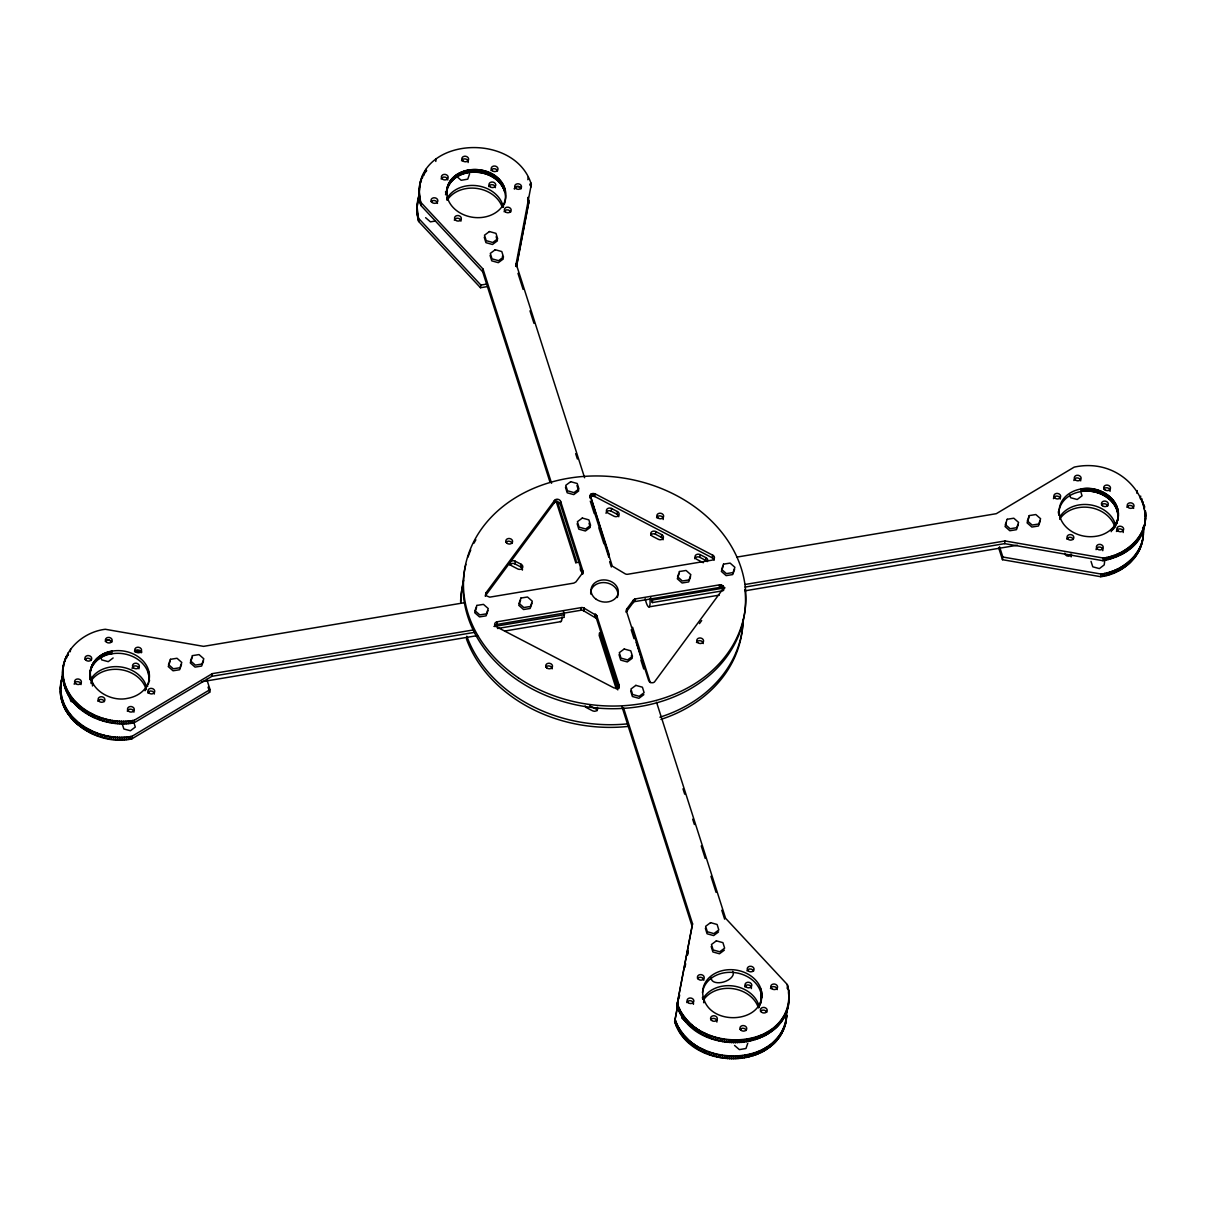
<?xml version="1.0" encoding="UTF-8"?>
<svg xmlns="http://www.w3.org/2000/svg" width="1206" height="1206" viewBox="0 0 1206 1206"><rect width="100%" height="100%" fill="white"/><g stroke="black" fill="none" stroke-linecap="round" stroke-linejoin="round"><path stroke-width="1.5" d="M475.239 632.245L211.909 676.31L134.017 722.876C103.52 728.891 62.546 708.962 63.164 674.591C47.833 714.495 95.651 747.434 131.831 738.871L209.693 692.259L210.055 689.591L206.769 679.355M210.055 689.591L132.193 736.203C98.666 743.529 53.592 716.982 61.792 678.933M465.019 602.608L203.558 646.356L105.284 629.276C81.782 632.125 59.968 652.687 62.637 677.576M473.747 629.879L212.286 673.641L134.379 720.208C100.852 727.52 55.793 700.942 64.024 662.893M90.601 677.199L90.239 679.852C87.164 665.848 98.5 652.536 112.264 651.104A29.713 23.999 7.9 0 1 148.459 669.948A29.713 23.999 7.9 0 1 127.399 698.38C109.731 702.329 85.837 687.812 91.023 667.822M487.842 286.5L480.501 287.737L418.633 221.467L416.763 210.899L417.864 200.407M418.633 196.276L418.256 198.945L419.085 194.829L417.11 206.723L418.633 221.467M550.072 482.385L482.656 271.727L420.849 205.427C404.085 138.132 513.877 127.504 531.318 184.337L530.957 187.005L529.886 184.051M420.457 181.699L419.356 192.191L420.849 205.427M446.672 191.272L447.637 198.342A29.713 23.999 7.9 0 0 483.832 217.186A29.713 23.999 7.9 0 0 504.892 188.754C496.39 161.378 445.858 163.292 446.295 194.724C448.511 165.222 496.435 165.312 504.53 191.422A29.713 23.999 7.9 0 1 504.922 202.382M786.659 1015.301C782.423 1072.059 690.239 1071.893 674.667 1021.678L678.224 1002.442M1058.838 515.339A29.713 23.999 7.9 0 1 1080.817 491.611C1098.033 487.933 1120.992 501.108 1117.585 520.645C1123.283 500.143 1099.405 484.902 1081.194 488.943A29.713 23.999 7.9 0 0 1060.134 517.374A29.713 23.999 7.9 0 0 1096.329 536.233C1107.093 534.725 1117.917 526.389 1118.354 514.856M998.643 547.75L1002.472 559.69L1100.761 576.709C1124.037 573.905 1147.012 552.951 1142.64 528.017M1143.228 526.871C1146.454 551.323 1123.871 571.207 1101.123 574.056L1002.849 557.021L999.563 546.785M745.052 587.081L1004.673 543.635L1102.932 560.715C1180.041 544.931 1140.62 452.687 1074.214 467.114L996.307 513.681L736.7 557.127M1145.444 510.907C1148.655 535.358 1126.057 555.212 1103.309 558.046L1005.035 540.966L745.429 584.413M760.926 988.995C768.674 1022.447 711.932 1027.934 703.671 998.568A29.713 23.999 7.9 0 1 724.746 970.137A29.713 23.999 7.9 0 1 760.926 988.995L760.956 1002.623M623.517 707.756L692.545 923.781L676.868 1005.653C694.43 1062.592 803.965 1051.753 787.352 984.578L725.575 918.263L656.546 702.239M788.513 989.086C795.854 1052.16 693.254 1056.049 677.244 1002.985M675.028 1019.01C690.857 1069.948 787.171 1069.466 786.915 1009.603M60.436 687.556L61.174 681.887M62.652 671.516L63.405 665.848M60.33 689.063L60.707 686.395M62.561 673.023L62.923 670.355M60.33 692.093L60.677 687.917M61.084 683.078L62.199 677.471M62.893 671.878L61.823 680.139M63.315 667.039L64.415 661.431M60.406 693.616L60.782 690.948M65.395 658.551L65.034 661.22L65.983 657.149M60.556 695.123L60.933 692.47M62.772 679.099L63.149 676.43M60.767 696.646L61.144 693.978M62.983 680.606L63.345 677.938M66.616 655.747L66.24 658.416L66.933 657.044M61.039 698.153L61.4 695.485M63.255 682.129L63.617 679.46M61.37 699.661L61.732 696.993M63.571 683.636L63.948 680.968M68.049 653.019L67.672 655.687L68.486 654.361M61.747 701.168L62.124 698.5M63.963 685.129L64.34 682.46M62.199 702.661L62.576 699.993M64.415 686.621L64.777 683.953M62.712 704.138L63.074 701.47M64.913 688.098L65.29 685.445M70.25 651.768L70.611 649.099M63.27 705.616L63.647 702.947M65.486 689.576L65.848 686.907M63.888 707.078L64.265 704.41M66.104 691.038L66.466 688.37M64.581 708.51L64.943 705.842M66.782 692.485L67.144 689.817M65.305 709.942L65.682 707.274M67.521 693.902L67.883 691.234M66.104 711.344L66.481 708.676M68.305 695.319L68.682 692.651M66.948 712.746L67.325 710.078M69.149 696.706L69.526 694.038M67.853 714.118L68.214 711.45M70.054 698.078L70.415 695.41M68.802 715.46L69.179 712.791M71.003 699.42L71.38 696.751M69.812 716.786L70.174 714.118M72.013 700.746L72.375 698.078M70.868 718.083L71.229 715.414M73.069 702.043L73.43 699.374M71.968 719.349L72.345 716.681M74.169 703.324L74.546 700.656M75.315 704.56L75.692 701.892M73.129 720.6L73.491 717.932M74.335 721.806L74.697 719.138M76.521 705.781L76.898 703.113M77.772 706.972L78.134 704.304M75.571 722.997L75.948 720.329M76.867 724.158L77.244 721.49M79.053 708.118L79.43 705.45M78.209 725.273L78.571 722.605M80.395 709.249L80.772 706.58M79.581 726.359L79.958 723.69M81.767 710.334L82.144 707.666M80.998 727.414L81.375 724.746M83.184 711.389L83.561 708.721M84.646 712.399L85.008 709.731M89.922 674.35L90.495 670.114M82.46 728.424L82.822 725.756M89.847 675.918L90.239 672.466M89.907 677.501L90.239 674.033M90.269 672.013L91.52 666.33M89.983 678.285L90.36 675.616M90.887 669.737L91.822 665.591M90.088 679.068L90.465 676.4M91.46 668.26L92.153 664.868M91.792 667.536L92.515 664.144M92.153 666.812L92.907 663.451M83.953 729.404L84.314 726.736M86.139 713.379L86.5 710.711M92.53 666.119L93.329 662.757M92.952 665.426L93.767 662.079M91.098 682.973L91.475 680.305M93.405 664.747L94.234 661.416M91.385 683.742L91.762 681.073M93.872 664.084L94.746 660.767M87.661 714.314L88.038 711.646M85.475 730.339L85.852 727.67M94.37 663.421L95.274 660.119M94.897 662.787L95.817 659.501M92.455 685.988L92.817 683.32M95.455 662.169L96.405 658.898M87.043 731.243L87.405 728.575M89.229 715.218L89.591 712.55M96.028 661.566L97.008 658.31M96.646 660.978L97.641 657.752M97.264 660.406L98.289 657.195M97.927 659.863L98.967 656.667M88.641 732.102L89.003 729.434M90.827 716.078L91.189 713.409M98.591 659.335L99.661 656.154M99.299 658.823L100.384 655.657M90.269 732.916L90.631 730.248M92.455 716.892L92.817 714.223M100.023 658.325L101.123 655.19M100.761 657.858L101.892 654.737M101.515 657.406L102.676 654.3M91.912 733.685L92.289 731.017M94.098 717.676L94.475 715.007M102.299 656.969L103.475 653.893M103.098 656.561L104.289 653.501M93.601 734.424L93.978 731.756M95.787 718.399L96.148 715.731M103.912 656.17L105.118 653.139M104.741 655.808L105.962 652.808M95.304 735.102L95.681 732.434M97.49 719.093L97.867 716.424M105.6 655.476L106.821 652.491M106.46 655.16L107.711 652.19M97.038 735.75L97.415 733.082M99.224 719.741L99.585 717.073M107.334 654.858L108.6 651.933M108.223 654.587L109.505 651.677M98.786 736.353L99.163 733.685M100.972 720.329L101.349 717.66M109.128 654.345L110.409 651.466M110.047 654.134L110.967 653.938L111.329 651.27M102.751 720.887L103.113 718.218M149.001 680.47A29.713 23.999 7.9 0 0 111.902 653.773L112.264 651.104M100.565 736.896L100.927 734.228M102.359 737.409L102.721 734.74M104.53 721.399L104.907 718.731M104.168 737.861L104.53 735.193M106.339 721.851L106.716 719.183M105.977 738.268L106.354 735.615M108.163 722.258L108.525 719.59M107.816 738.645L108.178 735.977M109.987 722.62L110.364 719.952M111.841 722.937L112.203 720.268M109.656 738.946L110.032 736.278M111.51 739.218L111.872 736.549M113.681 723.208L114.057 720.54M113.364 739.429L113.726 736.76M115.55 723.419L115.912 720.751M115.218 739.595L115.595 736.926M117.404 723.6L117.781 720.932M117.088 739.715L117.464 737.047M119.273 723.706L119.635 721.052M118.957 739.791L119.319 737.122M121.128 723.781L121.504 721.113M120.811 739.806L121.188 737.137M122.997 723.796L123.359 721.128M122.665 739.775L123.042 737.107M124.851 723.766L125.213 721.098M126.705 723.69L127.067 721.022M124.519 739.685L124.896 737.032M126.359 739.564L126.736 736.896M128.545 723.555L128.921 720.887M128.198 739.384L128.575 736.715M130.384 723.389L130.745 720.721M130.022 739.157L130.399 736.489M132.208 723.148L132.57 720.479M131.831 738.871L132.193 736.203M134.017 722.876L134.379 720.208M211.909 676.31L212.286 673.641M416.869 206.362L417.894 199.216M419.085 190.322L419.839 184.654M416.733 209.377L417.14 205.201M418.964 193.352L419.371 189.161M416.763 210.899L417.125 208.231M418.979 194.859L419.356 192.191M419.748 185.845L420.864 180.237M420.487 182.905L421.316 178.79M416.854 212.422L417.216 209.754M419.07 196.382L419.432 193.714M416.99 213.929L417.366 211.261M419.206 197.905L419.582 195.236M422.417 175.94L422.04 178.609L422.673 177.222M417.201 215.452L417.578 212.784M419.417 199.412L419.794 196.744M417.472 216.959L417.849 214.291M419.688 200.935L420.05 198.266M423.743 173.182L423.366 175.85L424.12 174.493M417.804 218.467L418.165 215.799M420.02 202.442L420.381 199.774M418.196 219.974L418.557 217.306M420.397 203.935L420.773 201.266M424.919 173.167L425.281 170.498M426.14 169.187L425.778 171.855L426.683 170.574M435.773 161.438L436.15 158.785M446.356 193.156L447.064 188.151M446.883 190.051L447.456 186.629M447.32 188.543L447.969 185.136M447.893 187.066L448.27 184.397M448.225 186.342L448.587 183.674M448.587 185.618L448.949 182.95M446.838 199.442L447.215 196.789M448.964 184.925L449.341 182.257M447.034 200.226L447.411 197.558M449.386 184.232L449.763 181.563M449.838 183.553L450.2 180.885M450.305 182.89L450.682 180.222M450.803 182.227L451.18 179.573M451.33 181.593L451.707 178.925M451.888 180.975L452.265 178.307M452.476 180.372L452.838 177.704M453.079 179.784L453.441 177.116M453.697 179.212L454.074 176.543M454.361 178.669L454.722 176.001M455.039 178.141L455.401 175.473M455.732 177.629L456.109 174.96M456.456 177.131L456.818 174.463M457.195 176.649L457.556 173.996M457.948 176.212L458.325 173.543M458.732 175.774L459.109 173.106M459.531 175.367L459.908 172.699M460.345 174.976L460.722 172.307M461.189 174.614L461.551 171.945M462.034 174.282L462.395 171.614M462.893 173.966L463.27 171.297M463.767 173.664L464.144 170.996M464.657 173.393L465.034 170.724M465.561 173.151L465.938 170.483M466.481 172.94L466.843 170.272M467.4 172.744L467.777 170.076M468.335 172.579L468.697 169.91M469.27 172.428L469.647 169.76M470.219 172.307L470.596 169.639M471.169 172.217L471.546 169.549M472.134 172.141L472.511 169.488M473.099 172.111L473.476 169.443M474.064 172.096L474.44 169.428M475.028 172.096L475.405 169.428M476.008 172.141L476.37 169.473M476.973 172.202L477.335 169.533M477.938 172.292L478.315 169.624M478.903 172.398L479.279 169.729M479.867 172.533L480.229 169.865M480.817 172.699L481.194 170.031M481.782 172.895L482.144 170.227M482.717 173.106L483.093 170.438M483.666 173.347L484.028 170.679M484.586 173.604L484.963 170.935M485.521 173.89L485.882 171.222M486.425 174.207L486.802 171.538M487.33 174.538L487.691 171.87M488.219 174.9L488.581 172.232M489.093 175.277L489.455 172.609M489.953 175.684L490.314 173.016M490.797 176.106L491.159 173.438M491.626 176.558L491.988 173.89M492.44 177.026L492.802 174.357M493.224 177.508L493.601 174.84M494.008 178.021L494.37 175.352M494.762 178.548L495.138 175.88M495.5 179.091L495.862 176.423M480.501 287.737L480.877 285.068L419.01 218.799M482.656 271.727L483.033 269.059L421.211 202.759M496.209 179.664L496.586 176.996M496.902 180.237L497.279 177.584M497.581 180.84L497.957 178.171M498.229 181.458L498.606 178.79M498.847 182.091L499.224 179.423M499.45 182.739L499.827 180.071M500.023 183.402L500.4 180.734M500.58 184.081L500.942 181.413M501.093 184.759L501.47 182.106M501.59 185.468L501.967 182.799M502.058 186.176L502.435 183.508M502.495 186.9L502.872 184.232M502.917 187.639L503.279 184.97M503.294 188.377L503.671 185.709M503.641 189.131L504.018 186.463M503.972 189.885L504.334 187.216M504.259 190.654L504.636 187.985M504.53 191.422L504.892 188.754M527.851 179.724L528.213 177.056M527.655 200.015L528.017 197.347L528.725 202.97L516.711 265.606M530.444 185.513L530.821 182.845M485.249 596.156L485.973 592.839L554.956 499.902A3.422 2.774 7.9 0 1 560.654 501.44L582.89 570.951L582.528 573.619A3.422 2.774 7.9 0 1 582.634 574.342M494.37 626.321A3.422 2.774 7.9 0 1 496.782 624.467L497.158 621.799L581.277 607.598A3.422 2.774 7.9 0 1 583.87 608.035L596.789 615.723L619.115 685.129L617.457 688.144L614.05 687.948L495.621 626.381A3.422 2.774 7.9 0 1 497.158 621.799M509.821 565.297A3.422 2.774 7.9 0 1 514.841 563.865L515.203 561.197A3.422 2.774 7.9 0 0 510.53 561.981A3.422 2.774 7.9 0 0 511.766 565.84L517.675 568.915A3.422 2.774 7.9 0 0 522.349 568.132A3.422 2.774 7.9 0 0 521.113 564.272L515.203 561.197M522.319 570.152A3.422 2.774 7.9 0 0 520.736 566.941L521.113 564.272M485.611 595.508L553.991 503.204L554.398 500.445M582.528 573.619L560.293 504.108L560.654 501.44M563.534 611.261L564.242 617.336L497.49 628.507M579.438 562.102L575.775 562.72L576.136 560.051L557.293 501.138M589.764 497.912L591.046 494.068L595.176 493.872L713.485 555.604A3.422 2.774 7.9 0 1 711.932 560.172L627.768 574.252A3.422 2.774 7.9 0 1 625.175 573.815L612.271 566.111L590.126 495.244M590.488 494.596L590.111 497.264L592.221 496.103L594.799 496.54L713.108 558.272A3.422 2.774 7.9 0 1 714.103 560.293M590.669 496.721L591.046 494.068M591.392 496.329L591.754 493.661M592.221 496.103L592.583 493.435M593.096 496.073L593.473 493.405M593.985 496.209L594.362 493.555M594.799 496.54L595.176 493.872M496.782 624.467L580.915 610.266L581.277 607.598M618.738 687.797L596.412 618.392L583.493 610.703L583.87 608.035M583.945 610.929L584.307 608.261M594.86 616.598L595.236 613.929M595.553 617.095L595.93 614.427M596.096 617.698L596.457 615.03M606.03 513.319A3.422 2.774 7.9 0 1 611.171 511.163L611.532 508.495A3.422 2.774 7.9 0 0 606.859 509.279A3.422 2.774 7.9 0 0 608.095 513.138L614.005 516.213A3.422 2.774 7.9 0 0 618.678 515.429A3.422 2.774 7.9 0 0 617.442 511.57L611.532 508.495M596.412 618.392L596.789 615.723M618.768 516.741A3.422 2.774 7.9 0 0 617.065 514.238L617.442 511.57M626.095 612.271A3.422 2.774 7.9 0 1 626.457 611.623L626.819 608.955L633.436 600.045L635.532 598.885L719.605 584.835L723.419 586.372L723.479 590.458L723.751 587.066M626.713 611.276L627.075 608.608M618.844 688.52L619.115 685.129M626.457 611.623L633.06 602.714L633.436 600.045M633.06 602.714L633.994 599.503M633.617 602.171L634.703 599.111M634.341 601.764L635.532 598.885M663.059 539.806A3.422 2.774 7.9 0 0 661.37 537.318L655.461 534.243L655.838 531.575A3.422 2.774 7.9 0 0 651.165 532.359A3.422 2.774 7.9 0 0 652.401 536.218L658.295 539.293A3.422 2.774 7.9 0 0 662.968 538.509A3.422 2.774 7.9 0 0 661.732 534.65L655.838 531.575M722.801 590.804L652.325 602.593L652.702 599.94L725.017 587.835M661.37 537.318L661.732 534.65M694.731 558.74A3.422 2.774 7.9 0 1 699.751 557.308L700.128 554.639A3.422 2.774 7.9 0 0 695.455 555.423A3.422 2.774 7.9 0 0 696.691 559.283L702.601 562.358A3.422 2.774 7.9 0 0 703.415 562.674M706.912 561.468A3.422 2.774 7.9 0 0 705.661 560.383L706.038 557.715L700.128 554.639M712.294 557.745L712.656 555.077M635.17 601.538L719.228 587.503L719.605 584.835M719.228 587.503L720.118 587.473L720.495 584.804M723.374 589.734L721.007 587.608L721.369 584.955M721.821 587.94L722.198 585.272M722.515 588.422L722.891 585.769M723.042 589.041L723.419 586.372M677.38 1007.131L677.742 1004.462M675.164 1023.17L675.541 1020.502M677.938 1008.593L678.315 1005.94M675.737 1024.633L676.099 1021.964M676.355 1026.095L676.732 1023.427M678.556 1010.055L678.933 1007.387M677.033 1027.542L677.41 1024.874M679.234 1011.502L679.611 1008.834M677.772 1028.959L678.149 1026.291M679.973 1012.934L680.35 1010.266M676.868 1005.653L692.545 923.781M678.571 1030.376L678.933 1027.708M680.772 1014.336L681.134 1011.668M679.415 1031.763L679.777 1029.095M681.616 1015.738L681.978 1013.07M680.305 1033.135L680.681 1030.467M682.506 1017.095L682.882 1014.427M681.269 1034.477L681.631 1031.808M683.455 1018.452L683.832 1015.784M682.264 1035.803L682.641 1033.135M684.465 1019.779L684.842 1017.11M683.32 1037.1L683.696 1034.431M685.521 1021.075L685.897 1018.407M684.435 1038.381L684.797 1035.713M686.621 1022.341L686.998 1019.673M687.782 1023.593L688.144 1020.924M685.581 1039.617L685.958 1036.949M686.787 1040.838L687.149 1038.17M688.973 1024.814L689.35 1022.145M690.224 1025.989L690.601 1023.321M688.038 1042.029L688.4 1039.361M689.319 1043.175L689.696 1040.507M691.52 1027.15L691.882 1024.482M690.661 1044.306L691.023 1041.637M692.847 1028.266L693.224 1025.597M692.033 1045.391L692.41 1042.723M694.219 1029.351L694.596 1026.698M693.45 1046.431L693.827 1043.763M695.636 1030.406L696.013 1027.738M697.098 1031.432L697.46 1028.763M694.912 1047.456L695.274 1044.788M696.405 1048.436L696.767 1045.768M698.591 1032.411L698.952 1029.743M704.229 1000.106L703.852 1002.774L703.565 1002.005M700.113 1033.346L700.49 1030.678M697.927 1049.371L698.304 1046.702M699.495 1050.275L699.857 1047.607M701.681 1034.251L702.043 1031.582M701.093 1051.135L701.455 1048.466M703.279 1035.11L703.641 1032.442M702.721 1051.949L703.083 1049.28M704.892 1035.924L705.269 1033.256M704.364 1052.717L704.741 1050.049M706.55 1036.693L706.927 1034.039M706.053 1053.456L706.415 1050.788M708.239 1037.431L708.6 1034.763M707.756 1054.134L708.133 1051.466M709.942 1038.125L710.304 1035.457M709.49 1054.783L709.852 1052.114M711.676 1038.773L712.037 1036.105M711.239 1055.386L711.615 1052.717M713.424 1039.361L713.786 1036.693M715.188 1039.919L715.565 1037.25M713.017 1055.928L713.379 1053.275M714.811 1056.441L715.173 1053.773M716.982 1040.431L717.359 1037.763M716.605 1056.893L716.982 1054.225M718.791 1040.884L719.168 1038.215M718.429 1057.315L718.806 1054.647M720.615 1041.306L720.977 1038.637M720.268 1057.677L720.63 1055.009M722.439 1041.667L722.816 1038.999M724.278 1041.984L724.655 1039.316M722.108 1057.994L722.469 1055.325M723.962 1058.25L724.324 1055.582M726.133 1042.24L726.509 1039.572M725.816 1058.476L726.178 1055.808M727.987 1042.466L728.364 1039.798M727.67 1058.642L728.047 1055.974M729.856 1042.632L730.218 1039.964M729.54 1058.762L729.901 1056.094M731.71 1042.753L732.087 1040.085M731.394 1058.823L731.771 1056.155M733.58 1042.813L733.941 1040.16M733.263 1058.838L733.625 1056.17M735.434 1042.843L735.811 1040.175M735.117 1058.808L735.494 1056.139M737.303 1042.813L737.665 1040.145M739.142 1042.738L739.519 1040.069M736.972 1058.732L737.333 1056.064M738.811 1058.597L739.188 1055.928M740.997 1042.602L741.358 1039.934M740.65 1058.431L741.012 1055.763M742.836 1042.421L743.197 1039.753M742.474 1058.19L742.836 1055.521M744.645 1042.195L745.022 1039.527M744.283 1057.918L744.645 1055.25M746.454 1041.924L746.831 1039.255M746.077 1057.587L746.439 1054.918M748.248 1041.592L748.625 1038.924M747.856 1057.21L748.217 1054.541M750.026 1041.215L750.403 1038.547M749.604 1056.788L749.981 1054.119M751.79 1040.793L752.152 1038.125M751.338 1056.32L751.715 1053.652M753.524 1040.326L753.886 1037.657M760.79 992.448L761.167 989.779M759.222 1005.08L758.86 1007.749L759.237 1007.055M761.001 993.216L761.363 990.548M761.167 994L761.529 991.347M753.057 1055.808L753.418 1053.139M755.242 1039.813L755.604 1037.145M759.931 1005.608L760.308 1002.94M761.408 995.583L761.679 992.131M761.483 996.367L761.86 993.699M760.745 1003.377L761.318 999.955M761.544 997.95L761.906 994.498M761.122 1001.854L761.89 996.066M754.745 1055.25L755.107 1052.582M756.916 1039.255L757.293 1036.587M756.403 1054.632L756.765 1051.964M758.589 1038.637L758.951 1035.969M758.031 1053.984L758.393 1051.315M760.217 1037.989L760.579 1035.321M759.629 1053.275L760.006 1050.607M761.815 1037.296L762.192 1034.627M761.197 1052.537L761.574 1049.868M763.383 1036.557L763.76 1033.889M762.735 1051.753L763.112 1049.084M764.921 1035.773L765.297 1033.105M764.242 1050.923L764.604 1048.255M766.428 1034.944L766.79 1032.276M765.704 1050.049L766.066 1047.381M767.89 1034.07L768.252 1031.401M767.122 1049.145L767.498 1046.476M769.307 1033.165L769.684 1030.497M768.508 1048.195L768.885 1045.527M770.694 1032.215L771.071 1029.547M769.85 1047.215L770.227 1044.547M772.036 1031.236L772.413 1028.567M771.147 1046.19L771.523 1043.522M773.348 1030.21L773.709 1027.542M772.413 1045.12L772.775 1042.466M774.599 1029.14L774.976 1026.487M773.619 1044.034L773.981 1041.366M775.805 1028.055L776.182 1025.386M774.78 1042.904L775.157 1040.235M776.981 1026.924L777.342 1024.256M775.895 1041.743L776.257 1039.075M778.096 1025.763L778.458 1023.095M776.966 1040.552L777.327 1037.884M779.151 1024.572L779.528 1021.904M777.976 1039.331L778.337 1036.663M780.176 1023.351L780.538 1020.683M778.94 1038.08L779.302 1035.411M781.141 1022.1L781.503 1019.432M779.845 1036.798L780.222 1034.13M782.046 1020.819L782.423 1018.15M787.352 984.578L787.443 988.739L787.804 986.071M780.704 1035.487L781.066 1032.818M782.905 1019.522L783.282 1016.854M781.503 1034.16L781.88 1031.492M783.704 1018.181L784.081 1015.512M782.257 1032.803L782.619 1030.135M784.458 1016.839L784.82 1014.171M782.935 1031.432L783.312 1028.763M785.151 1015.452L785.513 1012.799M788.407 993.262L788.784 990.593M783.568 1030.03L783.945 1027.376M785.784 1014.065L786.146 1011.397M788.618 994.784L788.995 992.116M784.156 1028.628L784.518 1025.959M786.357 1012.648L786.734 1009.98M784.669 1027.195L785.031 1024.527M786.885 1011.216L787.247 1008.548M788.769 996.292L789.131 993.638M785.121 1025.748L785.498 1023.08M787.337 1009.769L787.714 1007.1M788.845 997.814L789.221 995.146M785.528 1024.286L785.89 1021.618M787.744 1008.306L788.106 1005.638M788.83 1000.844L789.237 996.669M785.86 1022.809L786.885 1015.663M788.076 1006.844L789.101 999.684M1002.472 559.69L1002.849 557.021M1004.673 543.635L1005.035 540.966M1080.817 491.611L1081.194 488.943M1081.767 491.46L1082.129 488.792M1082.717 491.339L1083.078 488.671M1083.666 491.249L1084.028 488.581M1084.631 491.189L1084.993 488.52M1085.581 491.144L1085.958 488.475M1086.546 491.128L1086.923 488.46M1087.526 491.144L1087.887 488.475M1088.49 491.174L1088.867 488.505M1089.455 491.234L1089.832 488.566M1090.42 491.324L1090.797 488.656M1091.385 491.43L1091.762 488.762M1092.35 491.581L1092.726 488.912M1093.314 491.731L1093.676 489.063M1094.264 491.927L1094.641 489.259M1095.214 492.138L1095.576 489.47M1096.148 492.38L1096.525 489.711M1097.083 492.636L1097.445 489.983M1098.003 492.937L1098.38 490.269M1098.907 493.239L1099.284 490.571M1099.812 493.571L1100.189 490.902M1100.701 493.932L1101.078 491.264M1101.575 494.309L1101.952 491.656M1102.435 494.716L1102.812 492.048M1103.279 495.138L1103.656 492.47M1104.108 495.591L1104.485 492.922M1104.922 496.058L1105.299 493.39M1105.721 496.555L1106.083 493.887M1106.49 497.053L1106.867 494.385M1107.244 497.581L1107.621 494.912M1107.982 498.138L1108.359 495.47M1108.706 498.696L1109.068 496.028M1109.399 499.284L1109.761 496.616M1110.063 499.887L1110.44 497.219M1110.711 500.49L1111.088 497.837M1100.761 576.709L1101.123 574.056M1102.932 560.715L1103.309 558.046M1111.344 501.123L1111.706 498.455M1111.947 501.771L1112.309 499.103M1112.52 502.435L1112.882 499.766M1102.555 576.393L1102.917 573.724M1105.103 557.73L1104.214 564.905L1099.375 568.599L1092.772 566.82L1091.023 561.378M1113.063 503.113L1113.44 500.445M1113.59 503.807L1113.952 501.138M1114.088 504.5L1114.45 501.832M1104.319 576.016L1104.696 573.347M1106.505 560.021L1106.882 557.353M1114.555 505.224L1114.917 502.555M1111.208 531.68L1111.585 529.012M1114.992 505.932L1115.354 503.279M1115.399 506.671L1115.776 504.002M1106.083 575.594L1106.445 572.925M1108.269 559.599L1108.631 556.931M1112.399 530.489L1112.761 527.821M1115.776 507.409L1116.153 504.741M1116.138 508.163L1116.5 505.495M1113.485 529.238L1113.847 526.57M1116.455 508.917L1116.831 506.264M1116.756 509.686L1117.118 507.017M1107.817 575.126L1108.178 572.458M1110.002 559.132L1110.364 556.463M1114.826 525.243L1114.45 527.911L1114.902 527.233A29.713 23.999 7.9 0 0 1089.636 507.5A29.713 23.999 7.9 0 0 1059.652 519.289M1117.012 510.455L1117.389 507.786M1117.253 511.238L1117.615 508.57M1117.449 512.022L1117.811 509.354M1115.701 525.846L1116.078 523.178M1117.615 512.806L1117.992 510.138M1109.52 574.599L1109.897 571.93M1111.706 558.604L1112.083 555.936M1116.394 524.399L1116.771 521.731M1117.872 514.374L1118.128 510.922M1117.058 521.007L1116.696 523.66L1117.404 521.414M1117.947 515.158L1118.309 512.49M1116.967 522.922L1117.57 519.5M1117.992 516.741L1118.354 513.289M1111.208 574.041L1111.585 571.373M1113.394 558.046L1113.771 555.378M1112.867 573.423L1113.244 570.755M1115.053 557.443L1115.429 554.775M1114.51 572.775L1114.872 570.106M1116.696 556.78L1117.058 554.112M1116.108 572.081L1116.47 569.413M1118.294 556.087L1118.655 553.418M1117.676 571.327L1118.037 568.659M1119.861 555.348L1120.223 552.68M1119.213 570.544L1119.575 567.875M1121.399 554.564L1121.761 551.896M1120.706 569.714L1121.083 567.046M1122.892 553.735L1123.268 551.067M1122.168 568.855L1122.545 566.187M1124.354 552.861L1124.731 550.192M1123.6 567.936L1123.962 565.267M1125.786 551.956L1126.148 549.288M1124.972 566.986L1125.349 564.318M1127.173 551.006L1127.535 548.338M1126.329 566.006L1126.69 563.338M1128.514 550.026L1128.876 547.358M1136.851 493.239L1137.213 490.571M1129.811 549.001L1130.188 546.333M1127.625 564.981L1127.987 562.313M1128.876 563.911L1129.253 561.257M1131.077 547.931L1131.439 545.263M1130.082 562.825L1130.459 560.157M1132.283 546.846L1132.645 544.177M1131.243 561.695L1131.62 559.026M1133.444 545.715L1133.821 543.047M1140.333 498.756L1140.71 496.088M1132.359 560.534L1132.736 557.865M1134.56 544.554L1134.936 541.886M1133.429 559.343L1133.791 556.675M1135.63 543.363L1135.992 540.695M1141.75 501.621L1142.112 498.952M1134.439 558.122L1134.816 555.453M1136.64 542.142L1137.017 539.474M1135.404 556.855L1135.766 554.202M1137.605 540.891L1137.967 538.223M1142.941 504.56L1143.303 501.892M1136.308 555.589L1136.685 552.921M1138.509 539.61L1138.886 536.941M1137.168 554.278L1137.544 551.609M1139.369 538.298L1139.745 535.63M1144.253 504.862L1144.268 509.038L1144.645 506.369M1137.967 552.951L1138.343 550.283M1140.167 536.971L1140.544 534.303M1138.72 551.594L1139.082 548.926M1140.921 535.615L1141.283 532.946M1139.399 550.222L1139.776 547.554M1141.615 534.243L1141.976 531.575M1140.032 548.82L1140.409 546.152M1142.248 532.856L1142.61 530.188M1140.62 547.403L1140.982 544.735M1142.821 531.439L1143.198 528.771M1141.132 545.971L1141.494 543.318M1143.002 531.062L1143.71 527.339M1145.218 515.083L1145.594 512.414M1141.585 544.524L1141.961 541.871M1143.077 532.57L1143.454 529.901M1143.801 528.56L1144.162 525.891M1145.308 516.605L1145.67 513.937M1141.992 543.062L1142.353 540.409M1143.077 535.6L1143.484 531.424M1144.193 527.097L1144.569 524.429M1145.293 519.635L1145.7 515.444M1142.323 541.6L1143.348 534.439M1144.539 525.62L1145.564 518.474M723.841 587.789L654.376 682.083A3.422 2.774 7.9 0 1 648.662 680.561L626.427 611.05A3.422 2.774 7.9 0 1 626.819 608.955M516.379 266.616L529.087 200.302M531.318 184.337L515.686 266.194L516.062 263.526L584.609 477.757M678.933 998.749L679.641 995.071M684.948 967.438L685.656 963.76M687.42 954.549L688.129 950.856M674.667 1021.678L677.501 1006.95M687.405 955.378L688.113 951.685M64.054 664.099L64.506 662.652M469.571 173.89L467.777 179.166L461.174 180.282L456.35 176.106M747.765 1043.235L745.971 1048.511L739.368 1049.612L734.544 1045.451M170.106 661.325L168.267 666.586L173.031 670.792L179.664 669.737L181.503 664.476M192.131 657.632L190.292 662.908L195.055 667.099L201.673 666.044L203.528 660.782M476.581 607.432L474.727 612.693L479.506 616.899L486.124 615.844L487.963 610.583M520.615 600.06L518.776 605.322L523.54 609.527L530.158 608.472L532.012 603.211M679.174 573.528L677.32 578.79L682.099 582.995L688.716 581.925L690.556 576.664M723.208 566.157L721.369 571.418L726.133 575.624L732.751 574.569L734.605 569.292M1006.301 523.027L1005.065 526.54L1009.829 530.746L1016.462 529.69L1018.301 524.429M1028.929 517.6L1027.09 522.861L1031.854 527.052L1038.472 525.997L1040.326 520.736M62.275 678.692L63.375 675.842M418.723 197.498L419.236 196.065M420.954 181.458L421.467 180.026M553.991 503.204L554.579 502.57A3.422 2.774 7.9 0 1 560.293 504.108M485.973 592.839L485.912 595.613L489.726 597.151L573.8 583.116L575.895 581.955L582.513 573.031A3.422 2.774 7.9 0 0 582.89 570.951M699.45 623.592L701.681 620.562M113.123 657.963L108.269 661.657L101.681 659.878L100.807 657.149M643.838 694.656L638.939 698.304L632.366 696.495L630.678 691.023M718.535 931.937L713.635 935.585L707.063 933.776L705.374 928.303M724.354 950.132L719.469 953.78L712.882 951.956L711.193 946.499M110.967 653.938L111.902 653.773M435.381 221.03L430.436 221.859L425.612 217.683M480.877 285.068L486.38 284.134M494.143 626.472L564.619 614.668M201.613 681.752L477.531 635.577M505.314 630.934L560.865 621.633M648.949 606.889L719.319 595.116M745.233 590.774L1017.442 545.218M720.118 587.473L721.007 587.608M134.544 650.743L141.961 652.039M75.888 702.781L70.943 701.455L69.179 696.013M611.171 511.163L617.065 514.238M699.751 557.308L705.661 560.383M514.841 563.865L520.736 566.941M589.779 705.781L595.674 708.857A3.422 2.774 7.9 0 1 597.272 710.635M681.646 1017.909L686.455 1022.085M528.213 201.492L528.725 202.97M1081.164 493.073L1082.053 495.802L1077.199 499.495L1070.611 497.731L1069.737 495.003M208.05 687.149L209.693 692.259M134.424 724.339L135.298 727.067L130.444 730.746L123.856 728.982L122.108 723.525M650.697 597.483L652.325 602.593M632.592 627.256L650.275 682.596M590.322 495.606L609.166 554.519L608.804 557.187L604.809 544.69M636.21 642.421L642.481 662.064M682.988 788.814L684.707 794.181M692.681 819.175L694.4 824.527M701.244 845.949L705.239 858.446M710.937 876.295L716.078 892.365M721.776 910.228L724.64 919.153M517.977 273.34L523.118 289.41M529.977 310.831L533.972 323.329M575.669 453.652L577.388 459.004M595.086 514.344L599.096 526.841M590.292 501.138L594.272 513.59M598.824 527.836L603.95 543.861M609.633 561.664L611.336 567.001M631.19 629.758L634.039 638.667M640.883 660.059L643.733 668.968M617.804 689.907L599.548 632.773L599.186 635.441L616.296 689.003M483.033 269.059L551.579 483.289M555.785 500.234L575.775 562.72M622.01 706.852L692.169 926.449M631.356 655.551L632.2 658.28L627.301 661.928L620.728 660.119L619.04 654.647M589.025 523.238L590.292 527.339L585.407 530.987L578.82 529.178L577.131 523.706M576.965 485.505L578.654 490.963L573.77 494.611L567.182 492.802L565.493 487.33M502.374 256.29L503.219 259.019L498.319 262.667L491.747 260.858L490.058 255.386M496.133 236.738L497.4 240.838L492.5 244.486L485.928 242.662L484.239 237.205M446.717 198.975A29.713 23.999 7.9 0 1 477.516 185.799A29.713 23.999 7.9 0 1 503.279 207.085M447.607 199.563A29.713 23.999 7.9 0 1 477.139 188.468A29.713 23.999 7.9 0 1 502.299 207.417M445.496 191.92A3.422 2.774 7.9 0 1 445.496 194.694M488.686 186.583A3.422 2.774 7.9 0 1 495.41 187.639M504.711 203.136A29.713 23.999 7.9 0 1 504.198 204.628M503.58 206.09A29.713 23.999 7.9 0 1 503.219 206.814M431.115 201.704A3.422 2.774 7.9 0 1 437.476 203.407M461.521 160.775A3.422 2.774 7.9 0 1 465.712 159.026A3.422 2.774 7.9 0 1 468.109 162.554M504.093 211.743A3.422 2.774 7.9 0 1 510.696 212.075M441.11 178.925A3.422 2.774 7.9 0 1 447.818 179.98M490.932 170.589A3.422 2.774 7.9 0 1 497.535 170.92M454.27 220.08A3.422 2.774 7.9 0 1 460.978 221.135M1059.607 517.314A29.713 23.999 7.9 0 1 1089.998 504.832A29.713 23.999 7.9 0 1 1115.595 525.334M1070.28 554.172A3.422 2.774 7.9 0 1 1071.154 556.901M1101.515 504.967A3.422 2.774 7.9 0 1 1107.771 505.947M1071.531 554.232A3.422 2.774 7.9 0 1 1064.808 553.177M1058.325 511.645A3.422 2.774 7.9 0 1 1058.325 513.078M1096.058 549.635A3.422 2.774 7.9 0 1 1099.932 547.072A3.422 2.774 7.9 0 1 1102.766 550.69M1073.883 480.531A3.422 2.774 7.9 0 1 1077.305 477.923A3.422 2.774 7.9 0 1 1080.712 480.877M1126.917 507.334A3.422 2.774 7.9 0 1 1133.64 508.389M1116.47 531.484A3.422 2.774 7.9 0 1 1120.344 528.921A3.422 2.774 7.9 0 1 1123.178 532.539M1066.767 539.112A3.422 2.774 7.9 0 1 1073.355 539.444M1103.761 488.973A3.422 2.774 7.9 0 1 1110.017 491.385M1053.471 498.666A3.422 2.774 7.9 0 1 1056.908 496.073A3.422 2.774 7.9 0 1 1060.3 499.013M744.735 986.81A3.422 2.774 7.9 0 1 748.926 985.061A3.422 2.774 7.9 0 1 751.323 988.588M710.048 1036.859A3.422 2.774 7.9 0 1 709.339 1036.376M702.766 999.201A29.713 23.999 7.9 0 1 733.067 985.965A29.713 23.999 7.9 0 1 759.147 1006.543M703.641 999.789A29.713 23.999 7.9 0 1 733.188 988.709A29.713 23.999 7.9 0 1 758.333 1007.658M686.802 1002.578A3.422 2.774 7.9 0 1 690.993 1000.829A3.422 2.774 7.9 0 1 693.39 1004.357M702.706 998.885A29.713 23.999 7.9 0 1 702.45 997.317M702.48 992.598A29.713 23.999 7.9 0 1 729.63 972.322A29.713 23.999 7.9 0 1 760.564 991.664M770.468 988.543A3.422 2.774 7.9 0 1 777.192 989.613M740.047 1029.472A3.422 2.774 7.9 0 1 746.303 1030.452M710.635 1019.643A3.422 2.774 7.9 0 1 716.892 1022.07M697.49 978.488A3.422 2.774 7.9 0 1 703.852 980.207M746.981 970.83A3.422 2.774 7.9 0 1 753.569 971.162M760.473 1011.321A3.422 2.774 7.9 0 1 766.73 1012.316M90.676 679.46A29.713 23.999 7.9 0 1 120.6 666.933A29.713 23.999 7.9 0 1 146.469 686.711M91.174 680.757A29.713 23.999 7.9 0 1 121.188 669.737A29.713 23.999 7.9 0 1 146.092 689.38A29.713 23.999 7.9 0 0 146.393 688.701M132.132 668.486A3.422 2.774 7.9 0 1 135.554 665.878A3.422 2.774 7.9 0 1 138.961 668.833M148.926 681.254A29.713 23.999 7.9 0 1 148.278 684.33M147.765 685.822A29.713 23.999 7.9 0 1 147.464 686.561M145.534 690.073A29.713 23.999 7.9 0 1 145.052 690.736M127.248 711.073A3.422 2.774 7.9 0 1 133.972 712.128M105.45 641.321A3.422 2.774 7.9 0 1 111.706 642.301A3.422 2.774 7.9 0 0 105.419 641.321M74.214 684.269A3.422 2.774 7.9 0 1 77.636 681.661A3.422 2.774 7.9 0 1 81.043 684.601M85.008 659.471A3.422 2.774 7.9 0 1 91.264 660.451M134.499 651.783A3.422 2.774 7.9 0 1 141.208 652.838M147.66 692.937A3.422 2.774 7.9 0 1 154.383 693.993M97.837 701.274A3.422 2.774 7.9 0 1 104.44 701.606M743.197 620.532A141.69 114.48 7.9 0 1 659.908 717.193M627.633 723.841A141.69 114.48 7.9 0 1 466.797 636.195M460.858 602.548A141.69 114.48 7.9 0 1 463.662 580.282M585.121 705.992A3.422 2.774 7.9 0 0 586.704 707.756L592.613 710.831A3.422 2.774 7.9 0 0 597.302 707.274M706.038 557.715A3.422 2.774 7.9 0 1 707.259 561.574M742.926 619.447A141.69 114.48 7.9 0 1 660.948 719.409M628.778 726.344A141.69 114.48 7.9 0 1 466.421 638.863M460.586 601.462A141.69 114.48 7.9 0 1 463.3 582.95M650.788 535.027A3.422 2.774 7.9 0 1 655.461 534.243M744.886 589.493A141.69 114.48 7.9 0 1 596.88 708.012A141.69 114.48 7.9 0 1 465.893 564.287M468.018 557.066A141.69 114.48 7.9 0 1 470.732 550.011M474.018 543.152A141.69 114.48 7.9 0 1 475.873 539.791M580.915 610.266A3.422 2.774 7.9 0 1 583.493 610.703M545.775 667.129A3.422 2.774 7.9 0 1 552.152 668.848M656.561 517.766A3.422 2.774 7.9 0 1 660.752 516.017A3.422 2.774 7.9 0 1 663.149 519.53M505.872 542.399A3.422 2.774 7.9 0 1 512.128 543.378M696.48 642.512A3.422 2.774 7.9 0 1 703.188 643.567M590.744 594.061A13.658 11.035 7.9 0 1 605.683 582.709A13.658 11.035 7.9 0 1 617.321 597.528M149.529 680.877A11.427 2.427 80.5 0 1 148.519 671.214M562.011 616.839A11.427 2.427 80.5 0 1 560.187 621.376M583.161 572.744A11.427 6.271 -17.7 0 1 580.644 567.363M649.913 598.779A11.427 2.427 80.5 0 1 648.828 606.904A11.427 2.427 80.5 0 1 645.15 598.658M732.705 971.403A11.427 6.271 -17.7 0 1 723.54 982.016A11.427 6.271 -17.7 0 1 711.329 977.463M170.393 659.32L168.538 664.581L173.317 668.787L179.935 667.732L181.789 662.471L177.011 658.265L170.393 659.32M192.417 655.642L190.563 660.903L195.342 665.109L201.96 664.054L203.799 658.778L199.035 654.587L192.417 655.642M476.852 605.427L474.998 610.688L479.777 614.894L486.395 613.839L488.249 608.578L483.47 604.372L476.852 605.427M520.902 598.055L519.047 603.317L523.826 607.523L530.444 606.467L532.283 601.206L527.519 597L520.902 598.055M679.445 571.523L677.591 576.785L682.37 580.99L688.988 579.935L690.842 574.674L686.063 570.468L679.445 571.523M723.494 564.152L721.64 569.413L726.419 573.619L733.037 572.564L734.876 567.302L730.112 563.096L723.494 564.152M1007.191 519.273L1005.337 524.535L1010.115 528.741L1016.733 527.685L1018.588 522.424L1013.809 518.218L1007.191 519.273M1029.215 515.595L1027.361 520.856L1032.14 525.062L1038.758 524.007L1040.597 518.731L1035.833 514.54L1029.215 515.595M489.41 231.552L484.51 235.2L486.199 240.657L492.787 242.481L497.671 238.833L495.983 233.361L489.41 231.552M495.229 249.732L490.329 253.381L492.018 258.853L498.606 260.662L503.49 257.014L501.802 251.557L495.229 249.732M570.664 481.676L565.78 485.325L567.468 490.797L574.041 492.606L578.94 488.958L577.237 483.5L570.664 481.676M582.302 518.052L577.418 521.701L579.106 527.173L585.679 528.982L590.578 525.334L588.89 519.876L582.302 518.052M624.211 649.009L619.311 652.657L621 658.114L627.587 659.938L632.472 656.29L630.783 650.818L624.211 649.009M635.848 685.37L630.949 689.033L632.637 694.49L639.225 696.314L644.11 692.651L642.421 687.194L635.848 685.37M710.545 922.65L705.646 926.314L707.349 931.771L713.922 933.595L718.806 929.932L717.118 924.474L710.545 922.65M716.364 940.846L711.48 944.494L713.168 949.966L719.741 951.775L724.625 948.127L722.937 942.655L716.364 940.846M489.938 186.644A3.422 2.774 7.9 0 0 495.651 185.679A3.422 2.774 7.9 0 0 491.475 182.061A3.422 2.774 7.9 0 0 489.938 186.644M515.686 188.392A3.422 2.774 7.9 0 0 521.399 187.427A3.422 2.774 7.9 0 0 517.238 183.825A3.422 2.774 7.9 0 0 515.686 188.392M432.004 202.397A3.422 2.774 7.9 0 0 437.733 201.432A3.422 2.774 7.9 0 0 433.557 197.814A3.422 2.774 7.9 0 0 432.004 202.397M521.037 188.664A3.422 2.774 7.9 0 0 514.329 189.041A3.422 2.774 7.9 0 1 521.037 188.633M462.787 160.835A3.422 2.774 7.9 0 0 468.516 159.87A3.422 2.774 7.9 0 0 464.34 156.267A3.422 2.774 7.9 0 0 462.787 160.835M492.169 170.649A3.422 2.774 7.9 0 0 497.897 169.684A3.422 2.774 7.9 0 0 493.721 166.066A3.422 2.774 7.9 0 0 492.169 170.649M505.344 211.804A3.422 2.774 7.9 0 0 511.058 210.839A3.422 2.774 7.9 0 0 506.897 207.221A3.422 2.774 7.9 0 0 505.344 211.804M442.346 178.985A3.422 2.774 7.9 0 0 448.074 178.021A3.422 2.774 7.9 0 0 443.898 174.418A3.422 2.774 7.9 0 0 442.346 178.985M455.521 220.14A3.422 2.774 7.9 0 0 461.235 219.175A3.422 2.774 7.9 0 0 457.059 215.573A3.422 2.774 7.9 0 0 455.521 220.14M1102.42 505.676A3.422 2.774 7.9 0 0 1108.148 504.711A3.422 2.774 7.9 0 0 1103.972 501.108A3.422 2.774 7.9 0 0 1102.42 505.676M1097.385 548.986A3.422 2.774 7.9 0 0 1103.113 548.021A3.422 2.774 7.9 0 0 1098.937 544.403A3.422 2.774 7.9 0 0 1097.385 548.986M1075.27 479.867A3.422 2.774 7.9 0 0 1080.998 478.918A3.422 2.774 7.9 0 0 1076.822 475.3A3.422 2.774 7.9 0 0 1075.27 479.867M1128.168 507.425A3.422 2.774 7.9 0 0 1133.896 506.46A3.422 2.774 7.9 0 0 1129.72 502.857A3.422 2.774 7.9 0 0 1128.168 507.425M1117.826 530.836A3.422 2.774 7.9 0 0 1123.555 529.871A3.422 2.774 7.9 0 0 1119.379 526.268A3.422 2.774 7.9 0 0 1117.826 530.836M1068.003 539.172A3.422 2.774 7.9 0 0 1073.732 538.208A3.422 2.774 7.9 0 0 1069.556 534.605A3.422 2.774 7.9 0 0 1068.003 539.172M1104.666 489.681A3.422 2.774 7.9 0 0 1110.379 488.716A3.422 2.774 7.9 0 0 1106.219 485.114A3.422 2.774 7.9 0 0 1104.666 489.681M1054.843 498.018A3.422 2.774 7.9 0 0 1060.556 497.068A3.422 2.774 7.9 0 0 1056.381 493.45A3.422 2.774 7.9 0 0 1054.843 498.018M745.971 986.87A3.422 2.774 7.9 0 0 751.7 985.92A3.422 2.774 7.9 0 0 747.524 982.302A3.422 2.774 7.9 0 0 745.971 986.87M688.038 1002.608A3.422 2.774 7.9 0 0 693.751 1001.658A3.422 2.774 7.9 0 0 689.591 998.04A3.422 2.774 7.9 0 0 688.038 1002.608M771.719 988.634A3.422 2.774 7.9 0 0 777.448 987.684A3.422 2.774 7.9 0 0 773.272 984.066A3.422 2.774 7.9 0 0 771.719 988.634M740.921 1030.18A3.422 2.774 7.9 0 0 746.635 1029.231A3.422 2.774 7.9 0 0 742.474 1025.613A3.422 2.774 7.9 0 0 740.921 1030.18M711.54 1020.366A3.422 2.774 7.9 0 0 717.253 1019.402A3.422 2.774 7.9 0 0 713.093 1015.799A3.422 2.774 7.9 0 0 711.54 1020.366M698.38 979.212A3.422 2.774 7.9 0 0 704.108 978.247A3.422 2.774 7.9 0 0 699.932 974.644A3.422 2.774 7.9 0 0 698.38 979.212M761.363 1012.045A3.422 2.774 7.9 0 0 767.091 1011.08A3.422 2.774 7.9 0 0 762.916 1007.462A3.422 2.774 7.9 0 0 761.363 1012.045M748.217 970.89A3.422 2.774 7.9 0 0 753.946 969.926A3.422 2.774 7.9 0 0 749.77 966.308A3.422 2.774 7.9 0 0 748.217 970.89M133.504 667.838A3.422 2.774 7.9 0 0 139.218 666.873A3.422 2.774 7.9 0 0 135.042 663.255A3.422 2.774 7.9 0 0 133.504 667.838M106.354 642.029A3.422 2.774 7.9 0 0 112.068 641.064A3.422 2.774 7.9 0 0 107.907 637.461A3.422 2.774 7.9 0 0 106.354 642.029M128.469 711.133A3.422 2.774 7.9 0 0 134.183 710.183A3.422 2.774 7.9 0 0 130.022 706.565A3.422 2.774 7.9 0 0 128.469 711.133M75.571 683.591A3.422 2.774 7.9 0 0 81.284 682.626A3.422 2.774 7.9 0 0 77.124 679.023A3.422 2.774 7.9 0 0 75.571 683.591M85.912 660.179A3.422 2.774 7.9 0 0 91.626 659.215A3.422 2.774 7.9 0 0 87.465 655.612A3.422 2.774 7.9 0 0 85.912 660.179M135.735 651.843A3.422 2.774 7.9 0 0 141.464 650.878A3.422 2.774 7.9 0 0 137.288 647.275A3.422 2.774 7.9 0 0 135.735 651.843M99.073 701.334A3.422 2.774 7.9 0 0 104.801 700.369A3.422 2.774 7.9 0 0 100.626 696.767A3.422 2.774 7.9 0 0 99.073 701.334M148.911 692.998A3.422 2.774 7.9 0 0 154.624 692.033A3.422 2.774 7.9 0 0 150.464 688.415A3.422 2.774 7.9 0 0 148.911 692.998M518.309 677.772A141.69 114.48 7.9 0 0 744.615 613.04A141.69 114.48 7.9 0 0 551.067 482.189A141.69 114.48 7.9 0 0 518.309 677.772M546.68 667.853A3.422 2.774 7.9 0 0 552.393 666.888A3.422 2.774 7.9 0 0 548.233 663.285A3.422 2.774 7.9 0 0 546.68 667.853M657.798 517.826A3.422 2.774 7.9 0 0 663.526 516.877A3.422 2.774 7.9 0 0 659.35 513.259A3.422 2.774 7.9 0 0 657.798 517.826M506.761 543.107A3.422 2.774 7.9 0 0 512.49 542.142A3.422 2.774 7.9 0 0 508.314 538.539A3.422 2.774 7.9 0 0 506.761 543.107M697.716 642.572A3.422 2.774 7.9 0 0 703.445 641.607A3.422 2.774 7.9 0 0 699.269 638.004A3.422 2.774 7.9 0 0 697.716 642.572M596.337 599.367A13.658 11.035 7.9 0 0 618.165 593.126A13.658 11.035 7.9 0 0 599.503 580.508A13.658 11.035 7.9 0 0 596.337 599.367"/></g></svg>
